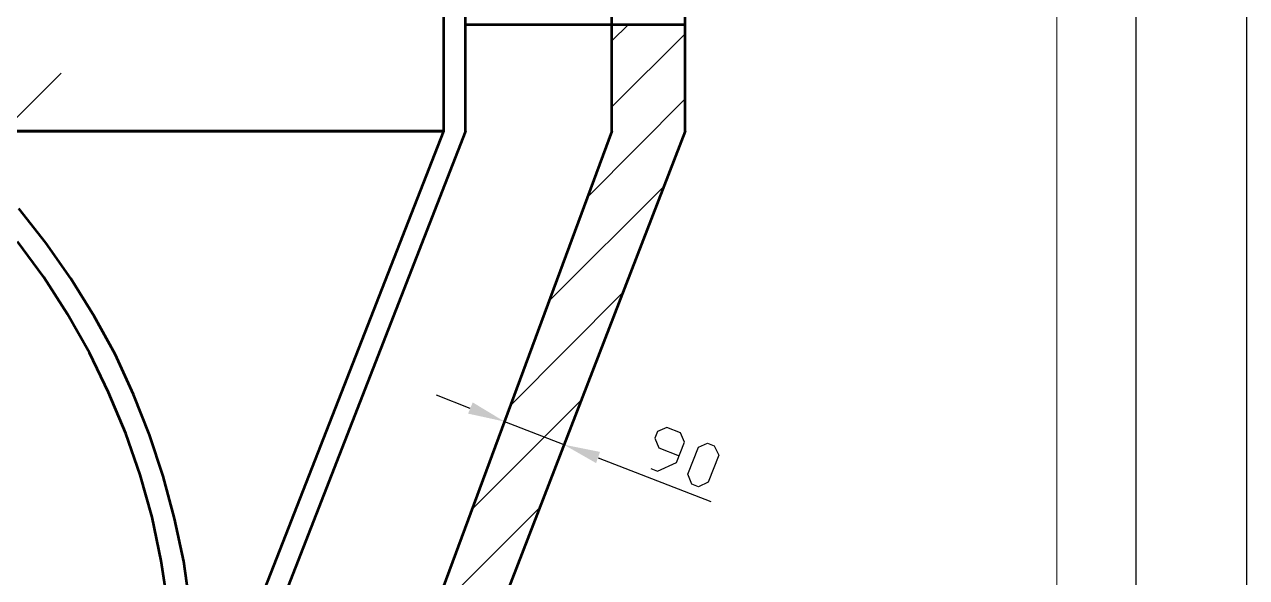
# Model space of a CAD drawing. Header units: millimetres. Extents: x 0 to 841, y 0 to 1189.
# Drawn here: x 270.2 to 348.6, y 658.2 to 693.7 of the extents above; entities that cross this region are included whole.
import ezdxf

# ---------------------------------------------------------------- set-up
doc = ezdxf.new("R2010")
doc.units = ezdxf.units.MM
doc.layers.add('C00-00-00', color=7, linetype='Continuous')
doc.layers.add('CBF-BF-BF', color=7, linetype='Continuous', true_color=0xbfbfbf)

msp = doc.modelspace()

# ---------------------------------------------------------------- hatches: boundary and pattern name
at = {"layer": 'C00-00-00'}
h = msp.add_hatch(color=256, dxfattribs=at)
h.dxf.hatch_style = 2
h.paths.add_polyline_path([(298.915667, 669.485439), (298.619333, 668.765772), (300.947667, 668.257772)])
h = msp.add_hatch(color=256, dxfattribs=at)
h.dxf.hatch_style = 2
h.paths.add_polyline_path([(307.086, 666.310439), (306.832, 665.590772), (304.757667, 666.776106)])

# ---------------------------------------------------------------- linework, layer by layer
at = {"layer": 'C00-00-00', "lineweight": 53}
for points in [[(298.45, 693.741028), (312.547, 693.741028)], [(185.843333, 686.883028), (168.486667, 686.883028), (297.053, 686.883028)], [(297.053, 686.883028), (232.748667, 686.883028), (168.486667, 686.883028)], [(280.754667, 656.487694), (280.373667, 659.281694), (279.781, 662.033361), (279.061333, 664.742694), (278.172333, 667.409694), (277.156333, 669.992028), (275.971, 672.574361), (274.616333, 675.029694), (273.134667, 677.442694), (271.526, 679.728694), (269.790333, 681.930028)], [(279.357667, 656.530028), (278.934333, 659.324028), (278.341667, 662.118028), (277.579667, 664.827361), (276.648333, 667.494361), (275.547667, 670.119028), (274.32, 672.659028), (272.923, 675.156694), (271.399, 677.527361), (269.705667, 679.813361)]]:
    msp.add_lwpolyline(points, dxfattribs=at)
at = {"layer": 'C00-00-00', "lineweight": 25}
for points in [[(265.260667, 683.369361), (272.499667, 690.608361)], [(310.345667, 665.250694), (310.769, 665.081361), (311.996667, 665.631694), (312.504667, 666.944028), (312.250667, 667.536694), (311.361667, 667.875361), (310.769, 667.621361), (310.599667, 667.198028), (310.853667, 666.563028), (312.166, 666.055028)]]:
    msp.add_lwpolyline(points, dxfattribs=at)
msp.add_lwpolyline([(312.970333, 664.234694), (312.716333, 664.869694), (313.393667, 666.605361), (313.986333, 666.859361), (314.409667, 666.690028), (314.706, 666.097361), (314.028667, 664.361694), (313.393667, 664.065361)], close=True, dxfattribs=at)
at = {"layer": 'C00-00-00', "lineweight": 53}
for points in [[(307.848, 686.883028), (307.848, 686.883028), (307.848, 759.273028), (307.848, 759.273028)], [(297.053, 686.883028), (297.053, 686.883028), (297.053, 718.929361), (297.053, 718.929361)], [(298.45, 686.883028), (298.45, 686.883028), (298.45, 718.929361), (298.45, 718.929361)], [(312.547, 686.883028), (312.547, 686.883028), (312.547, 702.504028), (312.547, 702.504028)], [(282.956, 650.857361), (282.956, 650.857361), (297.053, 686.883028), (297.053, 686.883028)], [(298.45, 686.883028), (298.45, 686.883028), (284.395333, 650.857361), (284.395333, 650.857361)], [(307.848, 686.883028), (307.848, 686.883028), (287.189333, 631.045361), (287.189333, 631.045361)], [(312.547, 686.883028), (312.547, 686.883028), (290.957, 631.045361), (290.957, 631.045361)]]:
    msp.add_open_spline(points, degree=3, dxfattribs=at)
at = {"layer": 'C00-00-00', "lineweight": 25}
for points in [[(348.572667, 729.470361), (348.572667, 729.470361), (348.572667, 409.261028), (348.572667, 409.261028)], [(341.460667, 702.969694), (341.460667, 702.969694), (341.460667, 409.261028), (341.460667, 409.261028)], [(307.848, 692.682694), (307.848, 692.682694), (308.906333, 693.741028), (308.906333, 693.741028)], [(307.848, 688.449361), (307.848, 688.449361), (312.547, 693.148361), (312.547, 693.148361)], [(306.324, 682.692028), (306.324, 682.692028), (312.547, 688.957361), (312.547, 688.957361)], [(303.826333, 676.003361), (303.826333, 676.003361), (311.192333, 683.369361), (311.192333, 683.369361)], [(301.371, 669.314694), (301.371, 669.314694), (308.525333, 676.511361), (308.525333, 676.511361)], [(298.746333, 669.103028), (298.746333, 669.103028), (296.587333, 669.949694), (296.587333, 669.949694)], [(298.873333, 662.626028), (298.873333, 662.626028), (305.858333, 669.611028), (305.858333, 669.611028)], [(301.159333, 668.764361), (301.159333, 668.764361), (300.524333, 667.155694), (300.524333, 667.155694)], [(300.947667, 668.256361), (300.947667, 668.256361), (304.757667, 666.774694), (304.757667, 666.774694)], [(304.969333, 667.325028), (304.969333, 667.325028), (304.334333, 665.674028), (304.334333, 665.674028)], [(306.959, 665.928028), (306.959, 665.928028), (314.198, 663.134028), (314.198, 663.134028)], [(296.418, 655.937361), (296.418, 655.937361), (303.233667, 662.753028), (303.233667, 662.753028)]]:
    msp.add_open_spline(points, degree=3, dxfattribs=at)
at = {"layer": 'CBF-BF-BF', "lineweight": 9}
msp.add_lwpolyline([(336.400001, 0), (336.400001, 1189.000035)], dxfattribs=at)

doc.saveas('drawing.dxf')
